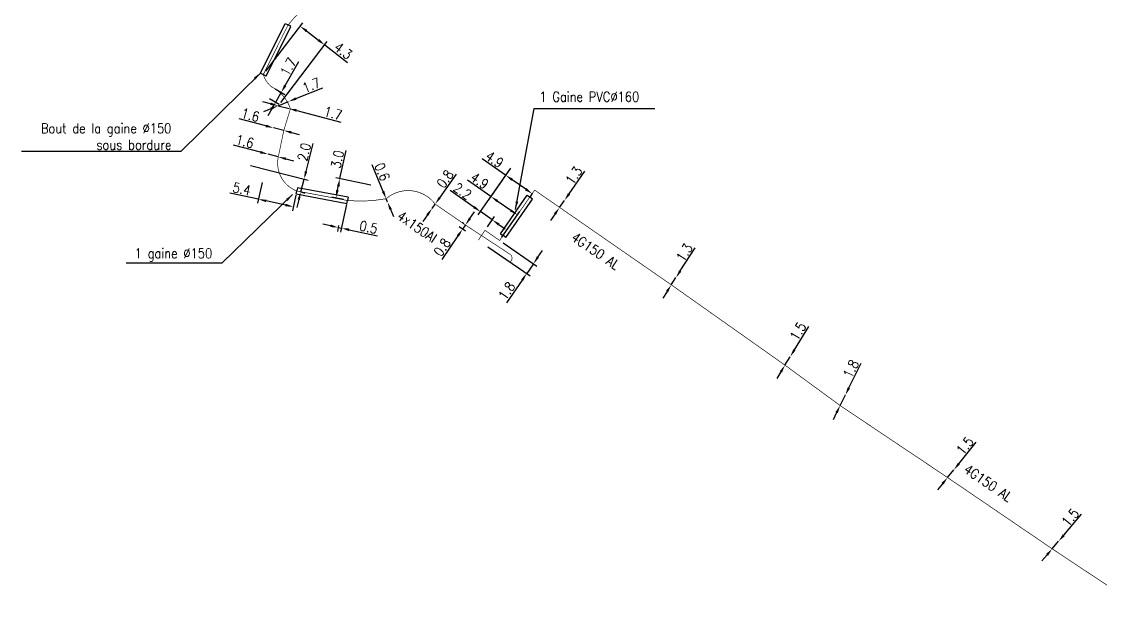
# Model space of a CAD drawing. Header units: millimetres. Extents: x 80993 to 81985, y 144000 to 145002.
# Drawn here: x 81099.2 to 81262.7, y 144773.1 to 144863.5 of the extents above; entities that cross this region are included whole.
import ezdxf
from ezdxf.enums import TextEntityAlignment as Align

# ---------------------------------------------------------------- set-up
doc = ezdxf.new("R2010")
doc.units = ezdxf.units.MM
doc.header["$PDMODE"] = 34
doc.linetypes.add('B_ST_AL', pattern=[2000, 1000, 1000])
doc.layers.get('Defpoints').update_dxf_attribs({"linetype": 'CONTINUOUS'})
for name, color, linetype in [('B_100', 3, 'CONTINUOUS'), ('B_300', 7, 'CONTINUOUS'), ('B_400', 7, 'CONTINUOUS')]:
    doc.layers.add(name, color=color, linetype=linetype)
doc.styles.get("Standard").update_dxf_attribs({"font": 'romans.shx', "width": 0.85})
doc.dimstyles.get("Standard").update_dxf_attribs({"dimtxt": 1.5, "dimasz": 1.2, "dimexe": 0.625, "dimexo": 0.625, "dimgap": 0.25, "dimtad": 1, "dimdec": 1, "dimzin": 0, "dimdsep": 46, "dimtxsty": 'Standard', "dimcen": -0.5, "dimadec": 0, "dimazin": 0, "dimtfac": 1, "dimtdec": 1, "dimtmove": 0, "dimatfit": 3, "dimfxl": 0, "dimtolj": 1, "dimtzin": 0, "dimarcsym": 0})

# ---------------------------------------------------------------- blocks, each defined once
blk = doc.blocks.new('*D91')
at = {"layer": 'B_100', "color": 0, "linetype": 'Continuous', "lineweight": -2, "transparency": 16777216}
for p, q in [((81162.58, 144836.79), (81165.12, 144840.35)), ((81161.42, 144835.16), (81161.88, 144835.82)), ((81160.72, 144834.19), (81160.02, 144833.21))]:
    blk.add_line(p, q, dxfattribs=at)
at = {"layer": 'B_100', "color": 0, "linetype": 'Continuous', "transparency": 16777216}
for points in [[(81162.42, 144836.91), (81162.74, 144836.68), (81161.88, 144835.82)], [(81160.56, 144834.3), (81160.88, 144834.07), (81161.42, 144835.16)]]:
    blk.add_solid(points, dxfattribs=at)
at = {"layer": 'Defpoints', "color": 0, "linetype": 'Continuous', "transparency": 16777216}
for p in [(81161.42, 144835.16), (81161.42, 144835.16), (81161.88, 144835.82)]:
    blk.add_point(p, dxfattribs=at)
at = {"layer": 'B_100', "color": 0, "linetype": 'Continuous', "transparency": 16777216, "insert": (81163.38, 144839.64), "char_height": 1.5, "attachment_point": 5, "rotation": 54.4882}
blk.add_mtext('\\A1;0.8', dxfattribs=at)
blk = doc.blocks.new('*D92')
at = {"layer": 'B_100', "color": 0, "linetype": 'Continuous', "lineweight": -2, "transparency": 16777216}
for p, q in [((81153.99, 144837.75), (81152.31, 144841.79)), ((81154.66, 144836.13), (81154.45, 144836.64)), ((81155.03, 144836.88), (81155.03, 144836.88)), ((81155.12, 144835.03), (81155.59, 144833.92)), ((81155.24, 144836.37), (81155.24, 144836.37))]:
    blk.add_line(p, q, dxfattribs=at)
at = {"layer": 'B_100', "color": 0, "linetype": 'Continuous', "transparency": 16777216}
for points in [[(81154.18, 144837.83), (81153.81, 144837.67), (81154.45, 144836.64)], [(81155.31, 144835.1), (81154.94, 144834.95), (81154.66, 144836.13)]]:
    blk.add_solid(points, dxfattribs=at)
at = {"layer": 'Defpoints', "color": 0, "linetype": 'Continuous', "transparency": 16777216}
for p in [(81154.45, 144836.64), (81154.66, 144836.13), (81154.66, 144836.13)]:
    blk.add_point(p, dxfattribs=at)
at = {"layer": 'B_100', "color": 0, "linetype": 'Continuous', "transparency": 16777216, "insert": (81153.85, 144840.71), "char_height": 1.5, "attachment_point": 5, "rotation": 292.5844}
blk.add_mtext('\\A1;0.6', dxfattribs=at)
blk = doc.blocks.new('*D93')
at = {"layer": 'B_100', "color": 0, "linetype": 'Continuous', "lineweight": -2, "transparency": 16777216}
for p, q in [((81135.4, 144843.68), (81131.34, 144844.73)), ((81138.11, 144842.98), (81136.56, 144843.38)), ((81139.27, 144842.68), (81140.43, 144842.37))]:
    blk.add_line(p, q, dxfattribs=at)
at = {"layer": 'B_100', "color": 0, "linetype": 'Continuous', "transparency": 16777216}
for points in [[(81135.45, 144843.87), (81135.35, 144843.49), (81136.56, 144843.38)], [(81139.32, 144842.87), (81139.22, 144842.48), (81138.11, 144842.98)]]:
    blk.add_solid(points, dxfattribs=at)
at = {"layer": 'Defpoints', "color": 0, "linetype": 'Continuous', "transparency": 16777216}
for p in [(81136.56, 144843.38), (81136.56, 144843.38), (81138.11, 144842.98)]:
    blk.add_point(p, dxfattribs=at)
at = {"layer": 'B_100', "color": 0, "linetype": 'Continuous', "transparency": 16777216, "insert": (81133.04, 144845.32), "char_height": 1.5, "attachment_point": 5, "rotation": 345.457}
blk.add_mtext('\\A1;1.6', dxfattribs=at)
blk = doc.blocks.new('*D94')
at = {"layer": 'B_100', "color": 0, "linetype": 'Continuous', "lineweight": -2, "transparency": 16777216}
for p, q in [((81136.23, 144847.67), (81132.18, 144848.73)), ((81138.94, 144846.97), (81137.39, 144847.37)), ((81140.11, 144846.67), (81141.27, 144846.37))]:
    blk.add_line(p, q, dxfattribs=at)
at = {"layer": 'B_100', "color": 0, "linetype": 'Continuous', "transparency": 16777216}
for points in [[(81136.28, 144847.87), (81136.18, 144847.48), (81137.39, 144847.37)], [(81140.16, 144846.86), (81140.05, 144846.48), (81138.94, 144846.97)]]:
    blk.add_solid(points, dxfattribs=at)
at = {"layer": 'Defpoints', "color": 0, "linetype": 'Continuous', "transparency": 16777216}
for p in [(81137.39, 144847.37), (81137.39, 144847.37), (81138.94, 144846.97)]:
    blk.add_point(p, dxfattribs=at)
at = {"layer": 'B_100', "color": 0, "linetype": 'Continuous', "transparency": 16777216, "insert": (81133.88, 144849.32), "char_height": 1.5, "attachment_point": 5, "rotation": 345.457}
blk.add_mtext('\\A1;1.6', dxfattribs=at)
blk = doc.blocks.new('*D95')
at = {"layer": 'B_100', "color": 0, "linetype": 'Continuous', "lineweight": -2, "transparency": 16777216}
for p, q in [((81136.93, 144851.02), (81135.77, 144851.32)), ((81138.1, 144850.72), (81139.74, 144850.29)), ((81140.9, 144849.99), (81147.6, 144848.25))]:
    blk.add_line(p, q, dxfattribs=at)
at = {"layer": 'B_100', "color": 0, "linetype": 'Continuous', "transparency": 16777216}
for points in [[(81136.98, 144851.22), (81136.88, 144850.83), (81138.1, 144850.72)], [(81140.95, 144850.19), (81140.85, 144849.8), (81139.74, 144850.29)]]:
    blk.add_solid(points, dxfattribs=at)
at = {"layer": 'Defpoints', "color": 0, "linetype": 'Continuous', "transparency": 16777216}
for p in [(81138.1, 144850.72), (81138.1, 144850.72), (81139.74, 144850.29)]:
    blk.add_point(p, dxfattribs=at)
at = {"layer": 'B_100', "color": 0, "linetype": 'Continuous', "transparency": 16777216, "insert": (81146.41, 144849.6), "char_height": 1.5, "attachment_point": 5, "rotation": 345.457}
blk.add_mtext('\\A1;1.7', dxfattribs=at)
blk = doc.blocks.new('*D96')
at = {"layer": 'B_100', "color": 0, "linetype": 'Continuous', "lineweight": -2, "transparency": 16777216}
for p, q in [((81140.78, 144851.81), (81144.88, 144853.46)), ((81138.09, 144850.72), (81139.67, 144851.36)), ((81136.98, 144850.27), (81135.87, 144849.82))]:
    blk.add_line(p, q, dxfattribs=at)
at = {"layer": 'B_100', "color": 0, "linetype": 'Continuous', "transparency": 16777216}
for points in [[(81140.71, 144851.99), (81140.86, 144851.62), (81139.67, 144851.36)], [(81136.91, 144850.46), (81137.06, 144850.09), (81138.09, 144850.72)]]:
    blk.add_solid(points, dxfattribs=at)
at = {"layer": 'Defpoints', "color": 0, "linetype": 'Continuous', "transparency": 16777216}
for p in [(81139.67, 144851.36), (81138.09, 144850.72), (81138.09, 144850.72)]:
    blk.add_point(p, dxfattribs=at)
at = {"layer": 'B_100', "color": 0, "linetype": 'Continuous', "transparency": 16777216, "insert": (81143.12, 144853.83), "char_height": 1.5, "attachment_point": 5, "rotation": 22.0002}
blk.add_mtext('\\A1;1.7', dxfattribs=at)
blk = doc.blocks.new('*D97')
at = {"layer": 'B_100', "color": 0, "linetype": 'Continuous', "lineweight": -2, "transparency": 16777216}
for p, q in [((81139.15, 144853.79), (81141.24, 144857.43)), ((81137.61, 144853.29), (81139.1, 144852.44)), ((81136.78, 144851.83), (81138.26, 144850.98)), ((81137.72, 144851.29), (81138.56, 144852.75)), ((81137.12, 144850.25), (81136.52, 144849.21))]:
    blk.add_line(p, q, dxfattribs=at)
at = {"layer": 'B_100', "color": 0, "linetype": 'Continuous', "transparency": 16777216}
for points in [[(81138.98, 144853.89), (81139.33, 144853.69), (81138.56, 144852.75)], [(81136.95, 144850.35), (81137.29, 144850.15), (81137.72, 144851.29)]]:
    blk.add_solid(points, dxfattribs=at)
at = {"layer": 'Defpoints', "color": 0, "linetype": 'Continuous', "transparency": 16777216}
for p in [(81137.07, 144853.6), (81136.23, 144852.14), (81137.72, 144851.29)]:
    blk.add_point(p, dxfattribs=at)
at = {"layer": 'B_100', "color": 0, "linetype": 'Continuous', "transparency": 16777216, "insert": (81139.63, 144856.63), "char_height": 1.5, "attachment_point": 5, "rotation": 60.16}
blk.add_mtext('\\A1;1.7', dxfattribs=at)
blk = doc.blocks.new('*D547')
at = {"layer": 'B_300', "color": 0, "linetype": 'Continuous', "lineweight": -2, "transparency": 16777216}
for p, q in [((81142.31, 144840.75), (81143.41, 144844.99)), ((81133.92, 144841.69), (81142.61, 144839.44)), ((81141.51, 144837.66), (81142.01, 144839.59)), ((81141.51, 144837.66), (81142.11, 144837.5)), ((81141.21, 144836.5), (81140.9, 144835.33))]:
    blk.add_line(p, q, dxfattribs=at)
at = {"layer": 'B_300', "color": 0, "linetype": 'Continuous', "transparency": 16777216}
for points in [[(81142.12, 144840.8), (81142.5, 144840.7), (81142.01, 144839.59)], [(81141.01, 144836.55), (81141.4, 144836.45), (81141.51, 144837.66)]]:
    blk.add_solid(points, dxfattribs=at)
at = {"layer": 'Defpoints', "color": 0, "linetype": 'Continuous', "transparency": 16777216}
for p in [(81133.32, 144841.85), (81142.01, 144839.59), (81140.9, 144837.81)]:
    blk.add_point(p, dxfattribs=at)
at = {"layer": 'B_300', "color": 0, "linetype": 'Continuous', "transparency": 16777216, "insert": (81142.04, 144843.71), "char_height": 1.5, "attachment_point": 5, "rotation": 75.457}
blk.add_mtext('\\A1;2.0', dxfattribs=at)
blk = doc.blocks.new('*D548')
at = {"layer": 'B_300', "color": 0, "linetype": 'Continuous', "lineweight": -2, "transparency": 16777216}
for p, q in [((81135.66, 144839.11), (81134.98, 144835.94)), ((81135.11, 144836.55), (81130.78, 144837.48)), ((81140.77, 144837.2), (81140.26, 144834.81)), ((81139.22, 144835.68), (81136.28, 144836.3))]:
    blk.add_line(p, q, dxfattribs=at)
at = {"layer": 'B_300', "color": 0, "linetype": 'Continuous', "transparency": 16777216}
for points in [[(81136.33, 144836.5), (81136.24, 144836.11), (81135.11, 144836.55)], [(81139.26, 144835.87), (81139.18, 144835.48), (81140.39, 144835.42)]]:
    blk.add_solid(points, dxfattribs=at)
at = {"layer": 'Defpoints', "color": 0, "linetype": 'Continuous', "transparency": 16777216}
for p in [(81135.79, 144839.72), (81140.9, 144837.81), (81135.11, 144836.55)]:
    blk.add_point(p, dxfattribs=at)
at = {"layer": 'B_300', "color": 0, "linetype": 'Continuous', "transparency": 16777216, "insert": (81132.57, 144838.12), "char_height": 1.5, "attachment_point": 5, "rotation": 347.927}
blk.add_mtext('\\A1;5.4', dxfattribs=at)
blk = doc.blocks.new('*D549')
at = {"layer": 'B_300', "color": 0, "linetype": 'Continuous', "lineweight": -2, "transparency": 16777216}
for p, q in [((81148.45, 144835.76), (81147.55, 144831.57)), ((81146.02, 144832.54), (81144.85, 144832.79)), ((81147.25, 144832.56), (81147.06, 144831.67)), ((81147.19, 144832.28), (81147.68, 144832.18)), ((81148.86, 144831.93), (81153.13, 144831.01))]:
    blk.add_line(p, q, dxfattribs=at)
at = {"layer": 'B_300', "color": 0, "linetype": 'Continuous', "transparency": 16777216}
for points in [[(81146.06, 144832.73), (81145.98, 144832.34), (81147.19, 144832.28)], [(81148.9, 144832.12), (81148.82, 144831.73), (81147.68, 144832.18)]]:
    blk.add_solid(points, dxfattribs=at)
at = {"layer": 'Defpoints', "color": 0, "linetype": 'Continuous', "transparency": 16777216}
for p in [(81148.58, 144836.37), (81147.19, 144832.28), (81147.38, 144833.17)]:
    blk.add_point(p, dxfattribs=at)
at = {"layer": 'B_300', "color": 0, "linetype": 'Continuous', "transparency": 16777216, "insert": (81151.79, 144832.32), "char_height": 1.5, "attachment_point": 5, "rotation": 347.8825}
blk.add_mtext('\\A1;0.5', dxfattribs=at)
blk = doc.blocks.new('*D550')
at = {"layer": 'B_400', "color": 0, "linetype": 'Continuous', "lineweight": -2, "transparency": 16777216}
for p, q in [((81147.45, 144839.68), (81148.37, 144843.95)), ((81152.14, 144838.67), (81146.84, 144839.81)), ((81147.07, 144837.92), (81147.2, 144838.51)), ((81147.97, 144836.5), (81146.21, 144836.88))]:
    blk.add_line(p, q, dxfattribs=at)
at = {"layer": 'B_400', "color": 0, "linetype": 'Continuous', "transparency": 16777216}
for points in [[(81147, 144838.55), (81147.39, 144838.46), (81147.45, 144839.68)], [(81146.88, 144837.96), (81147.27, 144837.88), (81146.82, 144836.75)]]:
    blk.add_solid(points, dxfattribs=at)
at = {"layer": 'Defpoints', "color": 0, "linetype": 'Continuous', "transparency": 16777216}
for p in [(81147.45, 144839.68), (81152.75, 144838.54), (81148.58, 144836.37)]:
    blk.add_point(p, dxfattribs=at)
at = {"layer": 'B_400', "color": 0, "linetype": 'Continuous', "transparency": 16777216, "insert": (81147.06, 144842.61), "char_height": 1.5, "attachment_point": 5, "rotation": 77.8926}
blk.add_mtext('\\A1;3.0', dxfattribs=at)
blk = doc.blocks.new('*D551')
at = {"layer": 'B_400', "color": 0, "linetype": 'Continuous', "lineweight": -2, "transparency": 16777216}
for p, q in [((81136.22, 144855.95), (81141.81, 144863.27)), ((81142.38, 144862.05), (81144.18, 144860.67)), ((81138.47, 144851.22), (81145.52, 144860.44)), ((81145.14, 144859.94), (81148.61, 144857.29))]:
    blk.add_line(p, q, dxfattribs=at)
at = {"layer": 'B_400', "color": 0, "linetype": 'Continuous', "transparency": 16777216}
for points in [[(81142.51, 144862.21), (81142.26, 144861.89), (81141.43, 144862.78)], [(81144.31, 144860.83), (81144.06, 144860.51), (81145.14, 144859.94)]]:
    blk.add_solid(points, dxfattribs=at)
at = {"layer": 'Defpoints', "color": 0, "linetype": 'Continuous', "transparency": 16777216}
for p in [(81145.14, 144859.94), (81135.84, 144855.46), (81138.1, 144850.72)]:
    blk.add_point(p, dxfattribs=at)
at = {"layer": 'B_400', "color": 0, "linetype": 'Continuous', "transparency": 16777216, "insert": (81147.96, 144859.05), "char_height": 1.5, "attachment_point": 5, "rotation": 322.6345}
blk.add_mtext('\\A1;4.3', dxfattribs=at)
blk = doc.blocks.new('*D710')
at = {"layer": 'B_100', "color": 0, "linetype": 'Continuous', "lineweight": -2, "transparency": 16777216}
for p, q in [((81182.17, 144837.37), (81184.57, 144840.81)), ((81180.74, 144835.32), (81181.48, 144836.38)), ((81180.05, 144834.33), (81179.36, 144833.35))]:
    blk.add_line(p, q, dxfattribs=at)
at = {"layer": 'B_100', "color": 0, "linetype": 'Continuous', "transparency": 16777216}
for points in [[(81182, 144837.48), (81182.33, 144837.25), (81181.48, 144836.38)], [(81179.88, 144834.45), (81180.21, 144834.22), (81180.74, 144835.32)]]:
    blk.add_solid(points, dxfattribs=at)
at = {"layer": 'Defpoints', "color": 0, "linetype": 'Continuous', "transparency": 16777216}
for p in [(81180.74, 144835.32), (81181.48, 144836.38), (81181.48, 144836.38)]:
    blk.add_point(p, dxfattribs=at)
at = {"layer": 'B_100', "color": 0, "linetype": 'Continuous', "transparency": 16777216, "insert": (81182.9, 144840.16), "char_height": 1.5, "attachment_point": 5, "rotation": 55.0449}
blk.add_mtext('\\A1;1.3', dxfattribs=at)
blk = doc.blocks.new('*D711')
at = {"layer": 'B_100', "color": 0, "linetype": 'Continuous', "lineweight": -2, "transparency": 16777216}
for p, q in [((81199.03, 144825.69), (81201.3, 144829.21)), ((81197.67, 144823.59), (81198.38, 144824.68)), ((81197.02, 144822.58), (81196.37, 144821.57))]:
    blk.add_line(p, q, dxfattribs=at)
at = {"layer": 'B_100', "color": 0, "linetype": 'Continuous', "transparency": 16777216}
for points in [[(81198.86, 144825.8), (81199.2, 144825.58), (81198.38, 144824.68)], [(81196.86, 144822.69), (81197.19, 144822.47), (81197.67, 144823.59)]]:
    blk.add_solid(points, dxfattribs=at)
at = {"layer": 'Defpoints', "color": 0, "linetype": 'Continuous', "transparency": 16777216}
for p in [(81197.67, 144823.59), (81198.38, 144824.68), (81198.38, 144824.68)]:
    blk.add_point(p, dxfattribs=at)
at = {"layer": 'B_100', "color": 0, "linetype": 'Continuous', "transparency": 16777216, "insert": (81199.65, 144828.49), "char_height": 1.5, "attachment_point": 5, "rotation": 57.1853}
blk.add_mtext('\\A1;1.3', dxfattribs=at)
blk = doc.blocks.new('*D712')
at = {"layer": 'B_100', "color": 0, "linetype": 'Continuous', "lineweight": -2, "transparency": 16777216}
for p, q in [((81216.32, 144813.73), (81218.51, 144817.3)), ((81214.9, 144811.42), (81215.69, 144812.7)), ((81214.28, 144810.4), (81213.65, 144809.38))]:
    blk.add_line(p, q, dxfattribs=at)
at = {"layer": 'B_100', "color": 0, "linetype": 'Continuous', "transparency": 16777216}
for points in [[(81216.15, 144813.83), (81216.49, 144813.62), (81215.69, 144812.7)], [(81214.11, 144810.51), (81214.45, 144810.3), (81214.9, 144811.42)]]:
    blk.add_solid(points, dxfattribs=at)
at = {"layer": 'Defpoints', "color": 0, "linetype": 'Continuous', "transparency": 16777216}
for p in [(81215.69, 144812.7), (81215.69, 144812.7), (81214.9, 144811.42)]:
    blk.add_point(p, dxfattribs=at)
at = {"layer": 'B_100', "color": 0, "linetype": 'Continuous', "transparency": 16777216, "insert": (81216.87, 144816.55), "char_height": 1.5, "attachment_point": 5, "rotation": 58.4523}
blk.add_mtext('\\A1;1.5', dxfattribs=at)
blk = doc.blocks.new('*D713')
at = {"layer": 'B_100', "color": 0, "linetype": 'Continuous', "lineweight": -2, "transparency": 16777216}
for p, q in [((81224.59, 144807.99), (81226.46, 144811.74)), ((81223.26, 144805.3), (81224.06, 144806.91)), ((81222.72, 144804.23), (81222.19, 144803.15))]:
    blk.add_line(p, q, dxfattribs=at)
at = {"layer": 'B_100', "color": 0, "linetype": 'Continuous', "transparency": 16777216}
for points in [[(81224.41, 144808.08), (81224.77, 144807.9), (81224.06, 144806.91)], [(81222.54, 144804.32), (81222.9, 144804.14), (81223.26, 144805.3)]]:
    blk.add_solid(points, dxfattribs=at)
at = {"layer": 'Defpoints', "color": 0, "linetype": 'Continuous', "transparency": 16777216}
for p in [(81224.06, 144806.91), (81224.06, 144806.91), (81223.26, 144805.3)]:
    blk.add_point(p, dxfattribs=at)
at = {"layer": 'B_100', "color": 0, "linetype": 'Continuous', "transparency": 16777216, "insert": (81224.9, 144810.85), "char_height": 1.5, "attachment_point": 5, "rotation": 63.5301}
blk.add_mtext('\\A1;1.8', dxfattribs=at)
blk = doc.blocks.new('*D714')
at = {"layer": 'B_100', "color": 0, "linetype": 'Continuous', "lineweight": -2, "transparency": 16777216}
for p, q in [((81241.25, 144796.49), (81243.89, 144799.74)), ((81239.54, 144794.39), (81240.49, 144795.56)), ((81238.78, 144793.46), (81238.03, 144792.53))]:
    blk.add_line(p, q, dxfattribs=at)
at = {"layer": 'B_100', "color": 0, "linetype": 'Continuous', "transparency": 16777216}
for points in [[(81241.09, 144796.61), (81241.4, 144796.36), (81240.49, 144795.56)], [(81238.63, 144793.59), (81238.94, 144793.34), (81239.54, 144794.39)]]:
    blk.add_solid(points, dxfattribs=at)
at = {"layer": 'Defpoints', "color": 0, "linetype": 'Continuous', "transparency": 16777216}
for p in [(81239.54, 144794.39), (81240.49, 144795.56), (81240.49, 144795.56)]:
    blk.add_point(p, dxfattribs=at)
at = {"layer": 'B_100', "color": 0, "linetype": 'Continuous', "transparency": 16777216, "insert": (81242.17, 144799.21), "char_height": 1.5, "attachment_point": 5, "rotation": 50.8497}
blk.add_mtext('\\A1;1.5', dxfattribs=at)
blk = doc.blocks.new('*D715')
at = {"layer": 'B_100', "color": 0, "linetype": 'Continuous', "lineweight": -2, "transparency": 16777216}
for p, q in [((81257.15, 144785.65), (81259.86, 144788.84)), ((81255.39, 144783.6), (81256.37, 144784.74)), ((81254.62, 144782.68), (81253.84, 144781.77))]:
    blk.add_line(p, q, dxfattribs=at)
at = {"layer": 'B_100', "color": 0, "linetype": 'Continuous', "transparency": 16777216}
for points in [[(81256.99, 144785.78), (81257.3, 144785.52), (81256.37, 144784.74)], [(81254.46, 144782.81), (81254.77, 144782.55), (81255.39, 144783.6)]]:
    blk.add_solid(points, dxfattribs=at)
at = {"layer": 'Defpoints', "color": 0, "linetype": 'Continuous', "transparency": 16777216}
for p in [(81256.37, 144784.74), (81256.37, 144784.74), (81255.39, 144783.6)]:
    blk.add_point(p, dxfattribs=at)
at = {"layer": 'B_100', "color": 0, "linetype": 'Continuous', "transparency": 16777216, "insert": (81258.13, 144788.35), "char_height": 1.5, "attachment_point": 5, "rotation": 49.5481}
blk.add_mtext('\\A1;1.5', dxfattribs=at)
blk = doc.blocks.new('*D717')
at = {"layer": 'B_100', "color": 0, "linetype": 'Continuous', "lineweight": -2, "transparency": 16777216}
for p, q in [((81172.56, 144840.2), (81169.02, 144842.66)), ((81173.32, 144841.29), (81172.2, 144839.69)), ((81175.6, 144838.08), (81173.55, 144839.51)), ((81176.6, 144837.43), (81176.23, 144836.89))]:
    blk.add_line(p, q, dxfattribs=at)
at = {"layer": 'B_100', "color": 0, "linetype": 'Continuous', "transparency": 16777216}
for points in [[(81173.66, 144839.68), (81173.43, 144839.35), (81172.56, 144840.2)], [(81175.71, 144838.25), (81175.48, 144837.92), (81176.58, 144837.4)]]:
    blk.add_solid(points, dxfattribs=at)
at = {"layer": 'Defpoints', "color": 0, "linetype": 'Continuous', "transparency": 16777216}
for p in [(81173.67, 144841.8), (81172.56, 144840.2), (81176.96, 144837.94)]:
    blk.add_point(p, dxfattribs=at)
at = {"layer": 'B_100', "color": 0, "linetype": 'Continuous', "transparency": 16777216, "insert": (81170.87, 144842.59), "char_height": 1.5, "attachment_point": 5, "rotation": 325.1696}
blk.add_mtext('\\A1;4.9', dxfattribs=at)
blk = doc.blocks.new('*D718')
at = {"layer": 'B_100', "color": 0, "linetype": 'Continuous', "lineweight": -2, "transparency": 16777216}
for p, q in [((81169.85, 144829.37), (81176.27, 144824.96)), ((81172.17, 144829.96), (81177.29, 144826.44)), ((81177.45, 144827.78), (81178.13, 144828.77)), ((81176.77, 144826.79), (81175.75, 144825.31)), ((81175.07, 144824.32), (81172.7, 144820.87))]:
    blk.add_line(p, q, dxfattribs=at)
at = {"layer": 'B_100', "color": 0, "linetype": 'Continuous', "transparency": 16777216}
for points in [[(81177.29, 144827.89), (81177.62, 144827.67), (81176.77, 144826.79)], [(81174.91, 144824.43), (81175.24, 144824.21), (81175.75, 144825.31)]]:
    blk.add_solid(points, dxfattribs=at)
at = {"layer": 'Defpoints', "color": 0, "linetype": 'Continuous', "transparency": 16777216}
for p in [(81171.65, 144830.32), (81169.34, 144829.72), (81175.75, 144825.31)]:
    blk.add_point(p, dxfattribs=at)
at = {"layer": 'B_100', "color": 0, "linetype": 'Continuous', "transparency": 16777216, "insert": (81172.72, 144822.67), "char_height": 1.5, "attachment_point": 5, "rotation": 55.463}
blk.add_mtext('\\A1;1.8', dxfattribs=at)
blk = doc.blocks.new('*D719')
at = {"layer": 'B_100', "color": 0, "linetype": 'Continuous', "lineweight": -2, "transparency": 16777216}
for p, q in [((81173.32, 144841.29), (81169.96, 144836.46)), ((81170.32, 144836.98), (81166.78, 144839.44)), ((81173.35, 144834.86), (81171.3, 144836.29)), ((81172.01, 144830.83), (81174.69, 144834.69))]:
    blk.add_line(p, q, dxfattribs=at)
at = {"layer": 'B_100', "color": 0, "linetype": 'Continuous', "transparency": 16777216}
for points in [[(81171.42, 144836.45), (81171.19, 144836.13), (81170.32, 144836.98)], [(81173.47, 144835.03), (81173.24, 144834.7), (81174.34, 144834.18)]]:
    blk.add_solid(points, dxfattribs=at)
at = {"layer": 'Defpoints', "color": 0, "linetype": 'Continuous', "transparency": 16777216}
for p in [(81173.67, 144841.8), (81170.32, 144836.98), (81171.65, 144830.32)]:
    blk.add_point(p, dxfattribs=at)
at = {"layer": 'B_100', "color": 0, "linetype": 'Continuous', "transparency": 16777216, "insert": (81168.63, 144839.37), "char_height": 1.5, "attachment_point": 5, "rotation": 325.1696}
blk.add_mtext('\\A1;4.9', dxfattribs=at)
blk = doc.blocks.new('*D720')
at = {"layer": 'B_100', "color": 0, "linetype": 'Continuous', "lineweight": -2, "transparency": 16777216}
for p, q in [((81173.32, 144841.29), (81168.37, 144834.18)), ((81167.74, 144835.38), (81164.16, 144837.87)), ((81170.54, 144833.44), (81168.73, 144834.69)), ((81169.79, 144832.36), (81170.89, 144833.95)), ((81171.52, 144832.75), (81172.51, 144832.07))]:
    blk.add_line(p, q, dxfattribs=at)
at = {"layer": 'B_100', "color": 0, "linetype": 'Continuous', "transparency": 16777216}
for points in [[(81167.86, 144835.54), (81167.63, 144835.21), (81168.73, 144834.69)], [(81171.63, 144832.91), (81171.41, 144832.59), (81170.54, 144833.44)]]:
    blk.add_solid(points, dxfattribs=at)
at = {"layer": 'Defpoints', "color": 0, "linetype": 'Continuous', "transparency": 16777216}
for p in [(81173.67, 144841.8), (81168.73, 144834.69), (81169.43, 144831.85)]:
    blk.add_point(p, dxfattribs=at)
at = {"layer": 'B_100', "color": 0, "linetype": 'Continuous', "transparency": 16777216, "insert": (81166.03, 144837.79), "char_height": 1.5, "attachment_point": 5, "rotation": 325.1696}
blk.add_mtext('\\A1;2.2', dxfattribs=at)
blk = doc.blocks.new('*D724')
at = {"layer": 'B_100', "color": 0, "linetype": 'Continuous', "lineweight": -2, "transparency": 16777216}
for p, q in [((81167.15, 144833.65), (81167.83, 144834.64)), ((81166.46, 144831.7), (81165.51, 144832.36)), ((81166.24, 144832.83), (81165.96, 144833.02)), ((81166.48, 144832.66), (81166.02, 144832)), ((81165.34, 144831.01), (81162.87, 144827.41))]:
    blk.add_line(p, q, dxfattribs=at)
at = {"layer": 'B_100', "color": 0, "linetype": 'Continuous', "transparency": 16777216}
for points in [[(81166.99, 144833.76), (81167.32, 144833.54), (81166.48, 144832.66)], [(81165.18, 144831.13), (81165.51, 144830.9), (81166.02, 144832)]]:
    blk.add_solid(points, dxfattribs=at)
at = {"layer": 'Defpoints', "color": 0, "linetype": 'Continuous', "transparency": 16777216}
for p in [(81166.02, 144832), (81166.75, 144832.47), (81166.98, 144831.35)]:
    blk.add_point(p, dxfattribs=at)
at = {"layer": 'B_100', "color": 0, "linetype": 'Continuous', "transparency": 16777216, "insert": (81162.94, 144829.28), "char_height": 1.5, "attachment_point": 5, "rotation": 55.5188}
blk.add_mtext('\\A1;0.8', dxfattribs=at)

msp = doc.modelspace()

# ---------------------------------------------------------------- linework, layer by layer
at = {"layer": 'B_100', "linetype": 'B_ST_AL', "const_width": 0.1, "flags": 128}
msp.add_lwpolyline([(81144.45, 144907.16), (81150.78, 144905.81, -0.414214), (81151.7, 144904.38), (81149.41, 144894.66), (81146.85, 144882.55), (81144.86, 144873.49), (81143.61, 144866.61, 0.080448), (81139.59, 144862.97), (81135.84, 144855.46, 0.156618), (81137.07, 144853.6, -0.198754), (81139.94, 144850.26), (81138.94, 144846.97), (81138.11, 144842.98, 0.370119), (81140.9, 144837.81), (81148.58, 144836.37, 0.073751), (81154.45, 144836.64, -0.433943), (81161.88, 144835.82), (81166.75, 144832.47), (81173.24, 144828.21, -0.414214), (81173.41, 144827.24), (81173.27, 144827.03)], format="xyb", dxfattribs=at)
msp.add_lwpolyline([(81168.43, 144830.35), (81169.43, 144831.85), (81171.65, 144830.32), (81176.96, 144837.94), (81180.74, 144835.32), (81197.67, 144823.59), (81214.9, 144811.42), (81223.26, 144805.3), (81239.54, 144794.39), (81255.39, 144783.6), (81271.21, 144773.11), (81271.74, 144773.64), (81271.74, 144773.64), (81271.91, 144773.8), (81271.76, 144773.95)], dxfattribs=at)
at = {"layer": 'B_400', "color": 7}
for p, q in [((81135.39, 144855.68), (81139.14, 144863.2)), ((81136.29, 144855.23), (81140.03, 144862.75)), ((81139.14, 144863.2), (81139.59, 144862.97)), ((81140.03, 144862.75), (81139.59, 144862.97)), ((81135.39, 144855.68), (81135.84, 144855.46)), ((81136.29, 144855.23), (81135.84, 144855.46)), ((81141, 144838.31), (81140.9, 144837.81)), ((81148.68, 144836.86), (81141, 144838.31)), ((81140.81, 144837.32), (81140.9, 144837.81)), ((81148.49, 144835.88), (81140.81, 144837.32)), ((81148.68, 144836.86), (81148.58, 144836.37)), ((81171.76, 144831.34), (81175.81, 144837.16)), ((81172.58, 144830.77), (81176.63, 144836.59)), ((81175.81, 144837.16), (81176.22, 144836.87)), ((81176.63, 144836.59), (81176.22, 144836.87)), ((81148.49, 144835.88), (81148.58, 144836.37)), ((81171.76, 144831.34), (81172.17, 144831.06)), ((81172.58, 144830.77), (81172.17, 144831.06))]:
    msp.add_line(p, q, dxfattribs=at)

# ---------------------------------------------------------------- texts
at = {"layer": 'B_100', "linetype": 'Continuous', "width": 0.85}
for s, rotation, p in [('4x150Al', 325.5199, (81159.14, 144832.39)), ('4G150 AL', 325.7401, (81186.21, 144828.72)), ('4G150 AL', 325.7401, (81245.7, 144793.57))]:
    msp.add_text(s, height=1.5, rotation=rotation, dxfattribs=at).set_placement(p, align=Align.MIDDLE)
at = {"layer": 'B_400', "linetype": 'Continuous', "char_height": 1.5}
for s, insert, attachment_point in [('\\A1;1 Gaine PVC%%C160', (81177.68, 144852.83), 1), ('Bout de la gaine %%C150\\Psous bordure', (81121.91, 144844.05), 9), ('1 gaine %%C150', (81128.09, 144827.12), 9)]:
    msp.add_mtext(s, dxfattribs=dict(at, insert=insert, attachment_point=attachment_point))

# ---------------------------------------------------------------- dimensions: what is measured, and where the dimension line sits
at = {"layer": 'B_100', "linetype": 'Continuous'}
for base, p1, p2, angle, picture, middle in [((81137.72, 144851.29), (81137.07, 144853.6), (81136.23, 144852.14), 240.16, '*D97', (81140.49, 144856.13)), ((81138.09, 144850.72), (81139.67, 144851.36), (81138.09, 144850.72), 202.0002, '*D96', (81143.5, 144852.9)), ((81138.09, 144850.72), (81139.74, 144850.29), (81138.09, 144850.72), 165.457, '*D95', (81146.15, 144848.63)), ((81137.39, 144847.37), (81138.94, 144846.97), (81137.39, 144847.37), 165.457, '*D94', (81133.63, 144848.35)), ((81136.56, 144843.38), (81138.11, 144842.98), (81136.56, 144843.38), 165.457, '*D93', (81132.79, 144844.36)), ((81154.66, 144836.13), (81154.45, 144836.64), (81154.66, 144836.13), 292.5844, '*D92', (81152.92, 144840.32)), ((81161.42, 144835.16), (81161.88, 144835.82), (81161.42, 144835.16), 234.4882, '*D91', (81164.2, 144839.06))]:
    dim = msp.add_linear_dim(base=base, p1=p1, p2=p2, angle=angle, dimstyle='Standard', dxfattribs=at)
    dim.commit()
    dim.dimension.update_dxf_attribs({"geometry": picture, "text_midpoint": middle, "dimtype": 161})
for base, p1, p2, angle, picture, middle in [((81172.56, 144840.2), (81176.96, 144837.94), (81173.67, 144841.8), 325.1696, '*D717', (81170.3, 144841.77)), ((81168.73, 144834.69), (81169.43, 144831.85), (81173.67, 144841.8), 325.1696, '*D720', (81165.46, 144836.97)), ((81170.32, 144836.98), (81171.65, 144830.32), (81173.67, 144841.8), 325.1696, '*D719', (81168.06, 144838.55)), ((81181.48, 144836.38), (81180.74, 144835.32), (81181.48, 144836.38), 235.0449, '*D710', (81183.72, 144839.58)), ((81166.02, 144832), (81166.75, 144832.47), (81166.98, 144831.35), 55.5188, '*D724', (81163.77, 144828.72)), ((81175.75, 144825.31), (81171.65, 144830.32), (81169.34, 144829.72), 55.463, '*D718', (81173.55, 144822.1)), ((81198.38, 144824.68), (81197.67, 144823.59), (81198.38, 144824.68), 237.1853, '*D711', (81200.49, 144827.95)), ((81215.69, 144812.7), (81214.9, 144811.42), (81215.69, 144812.7), 238.4523, '*D712', (81217.73, 144816.02)), ((81224.06, 144806.91), (81223.26, 144805.3), (81224.06, 144806.91), 243.5301, '*D713', (81225.79, 144810.4)), ((81240.49, 144795.56), (81239.54, 144794.39), (81240.49, 144795.56), 230.8497, '*D714', (81242.95, 144798.58)), ((81256.37, 144784.74), (81255.39, 144783.6), (81256.37, 144784.74), 229.5481, '*D715', (81258.89, 144787.7))]:
    dim = msp.add_linear_dim(base=base, p1=p1, p2=p2, angle=angle, dimstyle='Standard', override={"dimfxl": 1.25}, dxfattribs=at)
    dim.commit()
    dim.dimension.update_dxf_attribs({"geometry": picture, "text_midpoint": middle, "dimtype": 160})
at = {"layer": 'B_300', "linetype": 'Continuous'}
for base, p1, p2, angle, picture, middle in [((81142.01, 144839.59), (81140.9, 144837.81), (81133.32, 144841.85), 255.457, '*D547', (81143.01, 144843.45)), ((81135.11, 144836.55), (81140.9, 144837.81), (81135.79, 144839.72), 347.927, '*D548', (81132.36, 144837.14)), ((81147.19, 144832.28), (81148.58, 144836.37), (81147.38, 144833.17), 347.8825, '*D549', (81151.58, 144831.34))]:
    dim = msp.add_linear_dim(base=base, p1=p1, p2=p2, angle=angle, dimstyle='Standard', override={"dimfxl": 1.25}, dxfattribs=at)
    dim.commit()
    dim.dimension.update_dxf_attribs({"geometry": picture, "text_midpoint": middle, "dimtype": 160})
at = {"layer": 'B_400', "linetype": 'Continuous'}
dim = msp.add_linear_dim(base=(81145.14, 144859.94), p1=(81135.84, 144855.46), p2=(81138.09, 144850.72), angle=142.6345, text='4.3', dimstyle='Standard', override={"dimfxl": 1.25}, dxfattribs=at)
dim.commit()
dim.dimension.update_dxf_attribs({"geometry": '*D551', "text_midpoint": (81147.35, 144858.25), "dimtype": 160})
dim = msp.add_linear_dim(base=(81147.45, 144839.68), p1=(81148.58, 144836.37), p2=(81152.75, 144838.54), angle=257.8926, dimstyle='Standard', override={"dimfxl": 1.25}, dxfattribs=at)
dim.commit()
dim.dimension.update_dxf_attribs({"geometry": '*D550', "text_midpoint": (81148.03, 144842.4), "dimtype": 160})

# ---------------------------------------------------------------- leaders
at = {"layer": 'B_400', "linetype": 'Continuous', "annotation_type": 0, "has_hookline": 1}
for points, override, hookline_direction, text_width in [([(81135.39, 144855.68), (81123.36, 144843.8), (81122.16, 144843.8)], {"dimfxl": 1.25}, 1, 22.71), ([(81174.06, 144835.02), (81176.9, 144850.33), (81178.1, 144850.33)], {"dimgap": 0.25, "dimtad": 1, "dimfxl": 1.25}, 0, 16.82), ([(81140.25, 144837.27), (81129.54, 144826.87), (81128.34, 144826.87)], {"dimfxl": 1.25}, 1, 13.05)]:
    msp.add_leader(points, dimstyle='Standard', override=override, dxfattribs=dict(at, hookline_direction=hookline_direction, text_width=text_width))

doc.saveas('drawing.dxf')
